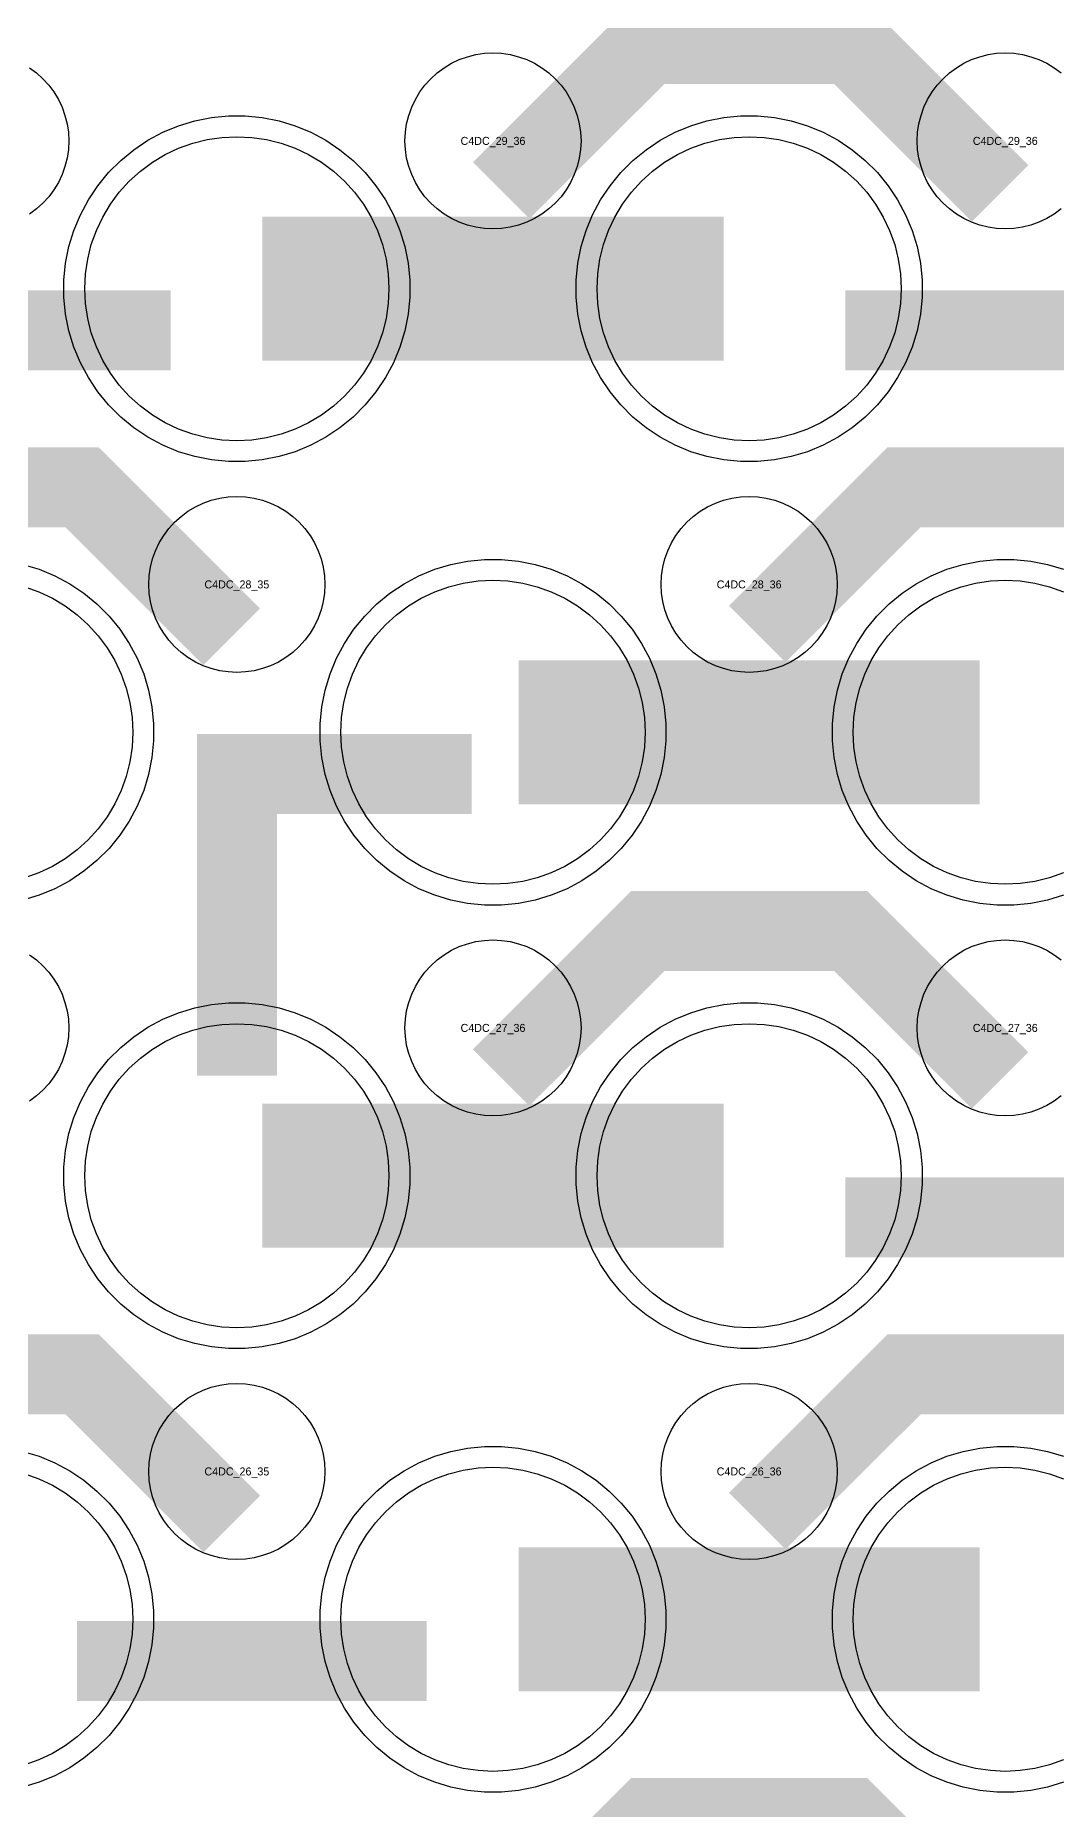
# Model space of a CAD drawing. Extents: x -11880 to 11880, y -14992 to 14992.
# Drawn here: x -623 to -304, y -11296 to -10742 of the extents above; entities that cross this region are included whole.
import ezdxf
from ezdxf.enums import TextEntityAlignment as Align

# ---------------------------------------------------------------- set-up
doc = ezdxf.new("R2010")
doc.units = 0
doc.header["$MEASUREMENT"] = 0
for name, color, linetype in [('GDS_775_DT_237', 138, 'CONTINUOUS'), ('RDL1_FS', 34, 'CONTINUOUS'), ('RDL_BS', 160, 'CONTINUOUS')]:
    doc.layers.add(name, color=color, linetype=linetype)

msp = doc.modelspace()

# ---------------------------------------------------------------- linework, layer by layer
at = {"layer": 'RDL1_FS', "color": 241, "true_color": 0xf7abae}
for points in [[(-560, -10868.714), (-564.657, -10868.485), (-569.268, -10867.801), (-573.791, -10866.669), (-578.181, -10865.097), (-582.395, -10863.105), (-586.395, -10860.707), (-590.14, -10857.929), (-593.594, -10854.799), (-596.724, -10851.345), (-599.502, -10847.6), (-601.9, -10843.6), (-603.892, -10839.386), (-605.464, -10834.996), (-606.596, -10830.473), (-607.28, -10825.862), (-607.509, -10821.205), (-607.28, -10816.548), (-606.596, -10811.937), (-605.464, -10807.414), (-603.892, -10803.024), (-601.9, -10798.81), (-599.502, -10794.81), (-596.724, -10791.065), (-593.594, -10787.611), (-590.14, -10784.481), (-586.395, -10781.703), (-582.395, -10779.305), (-578.181, -10777.313), (-573.791, -10775.741), (-569.268, -10774.609), (-564.657, -10773.925), (-560, -10773.696), (-555.343, -10773.925), (-550.732, -10774.609), (-546.209, -10775.741), (-541.819, -10777.313), (-537.605, -10779.305), (-533.605, -10781.703), (-529.86, -10784.481), (-526.406, -10787.611), (-523.276, -10791.065), (-520.498, -10794.81), (-518.1, -10798.81), (-516.108, -10803.024), (-514.536, -10807.414), (-513.404, -10811.937), (-512.72, -10816.548), (-512.491, -10821.205), (-512.72, -10825.862), (-513.404, -10830.473), (-514.536, -10834.996), (-516.108, -10839.386), (-518.1, -10843.6), (-520.498, -10847.6), (-523.276, -10851.345), (-526.406, -10854.799), (-529.86, -10857.929), (-533.605, -10860.707), (-537.605, -10863.105), (-541.819, -10865.097), (-546.209, -10866.669), (-550.732, -10867.801), (-555.343, -10868.485)], [(-400, -10868.714), (-404.657, -10868.485), (-409.268, -10867.801), (-413.791, -10866.669), (-418.181, -10865.097), (-422.395, -10863.105), (-426.395, -10860.707), (-430.14, -10857.929), (-433.594, -10854.799), (-436.724, -10851.345), (-439.502, -10847.6), (-441.9, -10843.6), (-443.892, -10839.386), (-445.464, -10834.996), (-446.596, -10830.473), (-447.28, -10825.862), (-447.509, -10821.205), (-447.28, -10816.548), (-446.596, -10811.937), (-445.464, -10807.414), (-443.892, -10803.024), (-441.9, -10798.81), (-439.502, -10794.81), (-436.724, -10791.065), (-433.594, -10787.611), (-430.14, -10784.481), (-426.395, -10781.703), (-422.395, -10779.305), (-418.181, -10777.313), (-413.791, -10775.741), (-409.268, -10774.609), (-404.657, -10773.925), (-400, -10773.696), (-395.343, -10773.925), (-390.732, -10774.609), (-386.209, -10775.741), (-381.819, -10777.313), (-377.605, -10779.305), (-373.605, -10781.703), (-369.86, -10784.481), (-366.406, -10787.611), (-363.276, -10791.065), (-360.498, -10794.81), (-358.1, -10798.81), (-356.108, -10803.024), (-354.536, -10807.414), (-353.404, -10811.937), (-352.72, -10816.548), (-352.491, -10821.205), (-352.72, -10825.862), (-353.404, -10830.473), (-354.536, -10834.996), (-356.108, -10839.386), (-358.1, -10843.6), (-360.498, -10847.6), (-363.276, -10851.345), (-366.406, -10854.799), (-369.86, -10857.929), (-373.605, -10860.707), (-377.605, -10863.105), (-381.819, -10865.097), (-386.209, -10866.669), (-390.732, -10867.801), (-395.343, -10868.485)], [(-480, -11284.409), (-484.657, -11284.18), (-489.268, -11283.496), (-493.791, -11282.364), (-498.181, -11280.792), (-502.395, -11278.8), (-506.395, -11276.402), (-510.14, -11273.624), (-513.594, -11270.494), (-516.724, -11267.04), (-519.502, -11263.295), (-521.9, -11259.295), (-523.892, -11255.081), (-525.464, -11250.691), (-526.596, -11246.168), (-527.28, -11241.557), (-527.509, -11236.9), (-527.28, -11232.243), (-526.596, -11227.632), (-525.464, -11223.109), (-523.892, -11218.719), (-521.9, -11214.505), (-519.502, -11210.505), (-516.724, -11206.76), (-513.594, -11203.306), (-510.14, -11200.176), (-506.395, -11197.398), (-502.395, -11195), (-498.181, -11193.008), (-493.791, -11191.436), (-489.268, -11190.304), (-484.657, -11189.62), (-480, -11189.391), (-475.343, -11189.62), (-470.732, -11190.304), (-466.209, -11191.436), (-461.819, -11193.008), (-457.605, -11195), (-453.605, -11197.398), (-449.86, -11200.176), (-446.406, -11203.306), (-443.276, -11206.76), (-440.498, -11210.505), (-438.1, -11214.505), (-436.108, -11218.719), (-434.536, -11223.109), (-433.404, -11227.632), (-432.72, -11232.243), (-432.491, -11236.9), (-432.72, -11241.557), (-433.404, -11246.168), (-434.536, -11250.691), (-436.108, -11255.081), (-438.1, -11259.295), (-440.498, -11263.295), (-443.276, -11267.04), (-446.406, -11270.494), (-449.86, -11273.624), (-453.605, -11276.402), (-457.605, -11278.8), (-461.819, -11280.792), (-466.209, -11282.364), (-470.732, -11283.496), (-475.343, -11284.18)]]:
    msp.add_lwpolyline(points, close=True, dxfattribs=at)
for points in [[(-551.998, -10821.205, 45, 45, 0), (-479.998, -10821.205, 45, 45, 0)], [(-479.998, -10821.205, 45, 45, 0), (-407.998, -10821.205, 45, 45, 0)], [(-471.998, -11236.9, 45, 45, 0), (-399.998, -11236.9, 45, 45, 0)], [(-399.998, -11236.9, 45, 45, 0), (-327.998, -11236.9, 45, 45, 0)]]:
    msp.add_lwpolyline(points, format="xyseb", dxfattribs=at)
at = {"layer": 'RDL1_FS'}
for points in [[(-480, -11007.279), (-484.657, -11007.05), (-489.268, -11006.366), (-493.791, -11005.234), (-498.181, -11003.662), (-502.395, -11001.67), (-506.395, -10999.272), (-510.14, -10996.494), (-513.594, -10993.364), (-516.724, -10989.91), (-519.502, -10986.165), (-521.9, -10982.165), (-523.892, -10977.951), (-525.464, -10973.561), (-526.596, -10969.038), (-527.28, -10964.427), (-527.509, -10959.77), (-527.28, -10955.113), (-526.596, -10950.502), (-525.464, -10945.979), (-523.892, -10941.589), (-521.9, -10937.375), (-519.502, -10933.375), (-516.724, -10929.63), (-513.594, -10926.176), (-510.14, -10923.046), (-506.395, -10920.268), (-502.395, -10917.87), (-498.181, -10915.878), (-493.791, -10914.306), (-489.268, -10913.174), (-484.657, -10912.49), (-480, -10912.261), (-475.343, -10912.49), (-470.732, -10913.174), (-466.209, -10914.306), (-461.819, -10915.878), (-457.605, -10917.87), (-453.605, -10920.268), (-449.86, -10923.046), (-446.406, -10926.176), (-443.276, -10929.63), (-440.498, -10933.375), (-438.1, -10937.375), (-436.108, -10941.589), (-434.536, -10945.979), (-433.404, -10950.502), (-432.72, -10955.113), (-432.491, -10959.77), (-432.72, -10964.427), (-433.404, -10969.038), (-434.536, -10973.561), (-436.108, -10977.951), (-438.1, -10982.165), (-440.498, -10986.165), (-443.276, -10989.91), (-446.406, -10993.364), (-449.86, -10996.494), (-453.605, -10999.272), (-457.605, -11001.67), (-461.819, -11003.662), (-466.209, -11005.234), (-470.732, -11006.366), (-475.343, -11007.05)], [(-560, -11145.844), (-564.657, -11145.615), (-569.268, -11144.931), (-573.791, -11143.799), (-578.181, -11142.227), (-582.395, -11140.235), (-586.395, -11137.837), (-590.14, -11135.059), (-593.594, -11131.929), (-596.724, -11128.475), (-599.502, -11124.73), (-601.9, -11120.73), (-603.892, -11116.516), (-605.464, -11112.126), (-606.596, -11107.603), (-607.28, -11102.992), (-607.509, -11098.335), (-607.28, -11093.678), (-606.596, -11089.067), (-605.464, -11084.544), (-603.892, -11080.154), (-601.9, -11075.94), (-599.502, -11071.94), (-596.724, -11068.195), (-593.594, -11064.741), (-590.14, -11061.611), (-586.395, -11058.833), (-582.395, -11056.435), (-578.181, -11054.443), (-573.791, -11052.871), (-569.268, -11051.739), (-564.657, -11051.055), (-560, -11050.826), (-555.343, -11051.055), (-550.732, -11051.739), (-546.209, -11052.871), (-541.819, -11054.443), (-537.605, -11056.435), (-533.605, -11058.833), (-529.86, -11061.611), (-526.406, -11064.741), (-523.276, -11068.195), (-520.498, -11071.94), (-518.1, -11075.94), (-516.108, -11080.154), (-514.536, -11084.544), (-513.404, -11089.067), (-512.72, -11093.678), (-512.491, -11098.335), (-512.72, -11102.992), (-513.404, -11107.603), (-514.536, -11112.126), (-516.108, -11116.516), (-518.1, -11120.73), (-520.498, -11124.73), (-523.276, -11128.475), (-526.406, -11131.929), (-529.86, -11135.059), (-533.605, -11137.837), (-537.605, -11140.235), (-541.819, -11142.227), (-546.209, -11143.799), (-550.732, -11144.931), (-555.343, -11145.615)], [(-400, -11145.844), (-404.657, -11145.615), (-409.268, -11144.931), (-413.791, -11143.799), (-418.181, -11142.227), (-422.395, -11140.235), (-426.395, -11137.837), (-430.14, -11135.059), (-433.594, -11131.929), (-436.724, -11128.475), (-439.502, -11124.73), (-441.9, -11120.73), (-443.892, -11116.516), (-445.464, -11112.126), (-446.596, -11107.603), (-447.28, -11102.992), (-447.509, -11098.335), (-447.28, -11093.678), (-446.596, -11089.067), (-445.464, -11084.544), (-443.892, -11080.154), (-441.9, -11075.94), (-439.502, -11071.94), (-436.724, -11068.195), (-433.594, -11064.741), (-430.14, -11061.611), (-426.395, -11058.833), (-422.395, -11056.435), (-418.181, -11054.443), (-413.791, -11052.871), (-409.268, -11051.739), (-404.657, -11051.055), (-400, -11050.826), (-395.343, -11051.055), (-390.732, -11051.739), (-386.209, -11052.871), (-381.819, -11054.443), (-377.605, -11056.435), (-373.605, -11058.833), (-369.86, -11061.611), (-366.406, -11064.741), (-363.276, -11068.195), (-360.498, -11071.94), (-358.1, -11075.94), (-356.108, -11080.154), (-354.536, -11084.544), (-353.404, -11089.067), (-352.72, -11093.678), (-352.491, -11098.335), (-352.72, -11102.992), (-353.404, -11107.603), (-354.536, -11112.126), (-356.108, -11116.516), (-358.1, -11120.73), (-360.498, -11124.73), (-363.276, -11128.475), (-366.406, -11131.929), (-369.86, -11135.059), (-373.605, -11137.837), (-377.605, -11140.235), (-381.819, -11142.227), (-386.209, -11143.799), (-390.732, -11144.931), (-395.343, -11145.615)]]:
    msp.add_lwpolyline(points, close=True, dxfattribs=at)
msp.add_lwpolyline([(-301.819, -11003.662), (-306.209, -11005.234), (-310.732, -11006.366), (-315.343, -11007.05), (-320, -11007.279), (-324.657, -11007.05), (-329.268, -11006.366), (-333.791, -11005.234), (-338.181, -11003.662), (-342.395, -11001.67), (-346.395, -10999.272), (-350.14, -10996.494), (-353.594, -10993.364), (-356.724, -10989.91), (-359.502, -10986.165), (-361.9, -10982.165), (-363.892, -10977.951), (-365.464, -10973.561), (-366.596, -10969.038), (-367.28, -10964.427), (-367.509, -10959.77), (-367.28, -10955.113), (-366.596, -10950.502), (-365.464, -10945.979), (-363.892, -10941.589), (-361.9, -10937.375), (-359.502, -10933.375), (-356.724, -10929.63), (-353.594, -10926.176), (-350.14, -10923.046), (-346.395, -10920.268), (-342.395, -10917.87), (-338.181, -10915.878), (-333.791, -10914.306), (-329.268, -10913.174), (-324.657, -10912.49), (-320, -10912.261), (-315.343, -10912.49), (-310.732, -10913.174), (-306.209, -10914.306), (-301.819, -10915.878)], dxfattribs=at)
at = {"layer": 'RDL1_FS', "color": 241, "true_color": 0xf7abae}
for points in [[(-626.209, -10914.306), (-621.819, -10915.878), (-617.605, -10917.87), (-613.605, -10920.268), (-609.86, -10923.046), (-606.406, -10926.176), (-603.276, -10929.63), (-600.498, -10933.375), (-598.1, -10937.375), (-596.108, -10941.589), (-594.536, -10945.979), (-593.404, -10950.502), (-592.72, -10955.113), (-592.491, -10959.77), (-592.72, -10964.427), (-593.404, -10969.038), (-594.536, -10973.561), (-596.108, -10977.951), (-598.1, -10982.165), (-600.498, -10986.165), (-603.276, -10989.91), (-606.406, -10993.364), (-609.86, -10996.494), (-613.605, -10999.272), (-617.605, -11001.67), (-621.819, -11003.662), (-626.209, -11005.234)], [(-301.819, -11280.792), (-306.209, -11282.364), (-310.732, -11283.496), (-315.343, -11284.18), (-320, -11284.409), (-324.657, -11284.18), (-329.268, -11283.496), (-333.791, -11282.364), (-338.181, -11280.792), (-342.395, -11278.8), (-346.395, -11276.402), (-350.14, -11273.624), (-353.594, -11270.494), (-356.724, -11267.04), (-359.502, -11263.295), (-361.9, -11259.295), (-363.892, -11255.081), (-365.464, -11250.691), (-366.596, -11246.168), (-367.28, -11241.557), (-367.509, -11236.9), (-367.28, -11232.243), (-366.596, -11227.632), (-365.464, -11223.109), (-363.892, -11218.719), (-361.9, -11214.505), (-359.502, -11210.505), (-356.724, -11206.76), (-353.594, -11203.306), (-350.14, -11200.176), (-346.395, -11197.398), (-342.395, -11195), (-338.181, -11193.008), (-333.791, -11191.436), (-329.268, -11190.304), (-324.657, -11189.62), (-320, -11189.391), (-315.343, -11189.62), (-310.732, -11190.304), (-306.209, -11191.436), (-301.819, -11193.008)], [(-626.209, -11191.436), (-621.819, -11193.008), (-617.605, -11195), (-613.605, -11197.398), (-609.86, -11200.176), (-606.406, -11203.306), (-603.276, -11206.76), (-600.498, -11210.505), (-598.1, -11214.505), (-596.108, -11218.719), (-594.536, -11223.109), (-593.404, -11227.632), (-592.72, -11232.243), (-592.491, -11236.9), (-592.72, -11241.557), (-593.404, -11246.168), (-594.536, -11250.691), (-596.108, -11255.081), (-598.1, -11259.295), (-600.498, -11263.295), (-603.276, -11267.04), (-606.406, -11270.494), (-609.86, -11273.624), (-613.605, -11276.402), (-617.605, -11278.8), (-621.819, -11280.792), (-626.209, -11282.364)]]:
    msp.add_lwpolyline(points, dxfattribs=at)
at = {"layer": 'RDL1_FS'}
for points in [[(-471.998, -10959.77, 45, 45, 0), (-399.998, -10959.77, 45, 45, 0)], [(-399.998, -10959.77, 45, 45, 0), (-327.998, -10959.77, 45, 45, 0)], [(-551.998, -11098.335, 45, 45, 0), (-479.998, -11098.335, 45, 45, 0)], [(-479.998, -11098.335, 45, 45, 0), (-407.998, -11098.335, 45, 45, 0)]]:
    msp.add_lwpolyline(points, format="xyseb", dxfattribs=at)
at = {"layer": 'RDL_BS'}
for points in [[(-477.438, -10790.519, 25, 25, 0), (-431.623, -10744.704, 25, 25, 0), (-398.07, -10744.704, 25, 25, 0)], [(-321.599, -10791.418, 25, 25, 0), (-368.313, -10744.704, 25, 25, 0), (-398.071, -10744.704, 25, 25, 0)], [(-561.599, -10929.983, 25, 25, 0), (-608.313, -10883.269, 25, 25, 0), (-638.071, -10883.269, 25, 25, 0)], [(-397.438, -10929.084, 25, 25, 0), (-351.623, -10883.269, 25, 25, 0), (-318.07, -10883.269, 25, 25, 0)], [(-241.599, -10929.983, 25, 25, 0), (-288.313, -10883.269, 25, 25, 0), (-318.071, -10883.269, 25, 25, 0)], [(-560, -11067.045, 25, 25, 0), (-560, -10960.268, 25, 25, 0)], [(-572.5, -10972.768, 25, 25, 0), (-486.667, -10972.768, 25, 25, 0)], [(-532.944, -10972.768, 25, 25, 0), (-491.74, -10972.768, 25, 25, 0)], [(-560, -10990.737, 25, 25, 0), (-560, -11036.357, 25, 25, 0)], [(-477.438, -11067.649, 25, 25, 0), (-431.623, -11021.834, 25, 25, 0), (-398.07, -11021.834, 25, 25, 0)], [(-321.599, -11068.548, 25, 25, 0), (-368.313, -11021.834, 25, 25, 0), (-398.071, -11021.834, 25, 25, 0)], [(-369.984, -11111.348, 25, 25, 0), (-260.719, -11111.348, 25, 25, 0)], [(-561.599, -11207.113, 25, 25, 0), (-608.313, -11160.399, 25, 25, 0), (-638.071, -11160.399, 25, 25, 0)], [(-397.438, -11206.214, 25, 25, 0), (-351.623, -11160.399, 25, 25, 0), (-318.07, -11160.399, 25, 25, 0)], [(-241.599, -11207.113, 25, 25, 0), (-288.313, -11160.399, 25, 25, 0), (-318.071, -11160.399, 25, 25, 0)], [(-477.438, -11344.774, 25, 25, 0), (-431.623, -11298.959, 25, 25, 0), (-398.07, -11298.959, 25, 25, 0)], [(-321.599, -11345.673, 25, 25, 0), (-368.313, -11298.959, 25, 25, 0), (-398.071, -11298.959, 25, 25, 0)]]:
    msp.add_lwpolyline(points, format="xyseb", dxfattribs=at)
for points in [[(-624.72, -10752.16), (-622.557, -10753.763), (-620.558, -10755.575), (-618.746, -10757.574), (-617.143, -10759.737), (-615.75, -10762.061), (-614.598, -10764.498), (-613.691, -10767.033), (-613.034, -10769.652), (-612.638, -10772.324), (-612.506, -10775.017), (-612.638, -10777.71), (-613.034, -10780.382), (-613.691, -10783.001), (-614.598, -10785.536), (-615.75, -10787.973), (-617.143, -10790.297), (-618.746, -10792.46), (-620.558, -10794.459), (-622.557, -10796.271), (-624.72, -10797.874)], [(-302.557, -10796.271), (-304.72, -10797.874), (-307.044, -10799.267), (-309.481, -10800.419), (-312.016, -10801.326), (-314.635, -10801.983), (-317.307, -10802.379), (-320, -10802.511), (-322.693, -10802.379), (-325.365, -10801.983), (-327.984, -10801.326), (-330.519, -10800.419), (-332.956, -10799.267), (-335.28, -10797.874), (-337.443, -10796.271), (-339.442, -10794.459), (-341.254, -10792.46), (-342.857, -10790.297), (-344.25, -10787.973), (-345.402, -10785.536), (-346.309, -10783.001), (-346.966, -10780.382), (-347.362, -10777.71), (-347.494, -10775.017), (-347.362, -10772.324), (-346.966, -10769.652), (-346.309, -10767.033), (-345.402, -10764.498), (-344.25, -10762.061), (-342.857, -10759.737), (-341.254, -10757.574), (-339.442, -10755.575), (-337.443, -10753.763), (-335.28, -10752.16), (-332.956, -10750.767), (-330.519, -10749.615), (-327.984, -10748.708), (-325.365, -10748.051), (-322.693, -10747.655), (-320, -10747.523), (-317.307, -10747.655), (-314.635, -10748.051), (-312.016, -10748.708), (-309.481, -10749.615), (-307.044, -10750.767), (-304.72, -10752.16), (-302.557, -10753.763)], [(-301.795, -11010.676), (-306.835, -11012.207), (-312.062, -11013.253), (-317.356, -11013.77), (-322.644, -11013.77), (-327.938, -11013.253), (-333.165, -11012.207), (-338.205, -11010.676), (-343.115, -11008.645), (-347.777, -11006.153), (-352.191, -11003.206), (-356.292, -10999.844), (-360.074, -10996.062), (-363.436, -10991.961), (-366.383, -10987.547), (-368.875, -10982.885), (-370.906, -10977.975), (-372.437, -10972.935), (-373.483, -10967.708), (-374, -10962.414), (-374, -10957.126), (-373.483, -10951.832), (-372.437, -10946.605), (-370.906, -10941.565), (-368.875, -10936.655), (-366.383, -10931.993), (-363.436, -10927.579), (-360.074, -10923.478), (-356.292, -10919.696), (-352.191, -10916.334), (-347.777, -10913.387), (-343.115, -10910.895), (-338.205, -10908.864), (-333.165, -10907.333), (-327.938, -10906.287), (-322.644, -10905.77), (-317.356, -10905.77), (-312.062, -10906.287), (-306.835, -10907.333), (-301.795, -10908.864)], [(-624.72, -11029.29), (-622.557, -11030.893), (-620.558, -11032.705), (-618.746, -11034.704), (-617.143, -11036.867), (-615.75, -11039.191), (-614.598, -11041.628), (-613.691, -11044.163), (-613.034, -11046.782), (-612.638, -11049.454), (-612.506, -11052.147), (-612.638, -11054.84), (-613.034, -11057.512), (-613.691, -11060.131), (-614.598, -11062.666), (-615.75, -11065.103), (-617.143, -11067.427), (-618.746, -11069.59), (-620.558, -11071.589), (-622.557, -11073.401), (-624.72, -11075.004)], [(-302.557, -11073.401), (-304.72, -11075.004), (-307.044, -11076.397), (-309.481, -11077.549), (-312.016, -11078.456), (-314.635, -11079.113), (-317.307, -11079.509), (-320, -11079.641), (-322.693, -11079.509), (-325.365, -11079.113), (-327.984, -11078.456), (-330.519, -11077.549), (-332.956, -11076.397), (-335.28, -11075.004), (-337.443, -11073.401), (-339.442, -11071.589), (-341.254, -11069.59), (-342.857, -11067.427), (-344.25, -11065.103), (-345.402, -11062.666), (-346.309, -11060.131), (-346.966, -11057.512), (-347.362, -11054.84), (-347.494, -11052.147), (-347.362, -11049.454), (-346.966, -11046.782), (-346.309, -11044.163), (-345.402, -11041.628), (-344.25, -11039.191), (-342.857, -11036.867), (-341.254, -11034.704), (-339.442, -11032.705), (-337.443, -11030.893), (-335.28, -11029.29), (-332.956, -11027.897), (-330.519, -11026.745), (-327.984, -11025.838), (-325.365, -11025.181), (-322.693, -11024.785), (-320, -11024.653), (-317.307, -11024.785), (-314.635, -11025.181), (-312.016, -11025.838), (-309.481, -11026.745), (-307.044, -11027.897), (-304.72, -11029.29), (-302.557, -11030.893)]]:
    msp.add_lwpolyline(points, dxfattribs=at)
for points in [[(-480, -10802.511), (-482.693, -10802.379), (-485.365, -10801.983), (-487.984, -10801.326), (-490.519, -10800.419), (-492.956, -10799.267), (-495.28, -10797.874), (-497.443, -10796.271), (-499.442, -10794.459), (-501.254, -10792.46), (-502.857, -10790.297), (-504.25, -10787.973), (-505.402, -10785.536), (-506.309, -10783.001), (-506.966, -10780.382), (-507.362, -10777.71), (-507.494, -10775.017), (-507.362, -10772.324), (-506.966, -10769.652), (-506.309, -10767.033), (-505.402, -10764.498), (-504.25, -10762.061), (-502.857, -10759.737), (-501.254, -10757.574), (-499.442, -10755.575), (-497.443, -10753.763), (-495.28, -10752.16), (-492.956, -10750.767), (-490.519, -10749.615), (-487.984, -10748.708), (-485.365, -10748.051), (-482.693, -10747.655), (-480, -10747.523), (-477.307, -10747.655), (-474.635, -10748.051), (-472.016, -10748.708), (-469.481, -10749.615), (-467.044, -10750.767), (-464.72, -10752.16), (-462.557, -10753.763), (-460.558, -10755.575), (-458.746, -10757.574), (-457.143, -10759.737), (-455.75, -10762.061), (-454.598, -10764.498), (-453.691, -10767.033), (-453.034, -10769.652), (-452.638, -10772.324), (-452.506, -10775.017), (-452.638, -10777.71), (-453.034, -10780.382), (-453.691, -10783.001), (-454.598, -10785.536), (-455.75, -10787.973), (-457.143, -10790.297), (-458.746, -10792.46), (-460.558, -10794.459), (-462.557, -10796.271), (-464.72, -10797.874), (-467.044, -10799.267), (-469.481, -10800.419), (-472.016, -10801.326), (-474.635, -10801.983), (-477.307, -10802.379)], [(-560, -10941.076), (-562.693, -10940.944), (-565.365, -10940.548), (-567.984, -10939.891), (-570.519, -10938.984), (-572.956, -10937.832), (-575.28, -10936.439), (-577.443, -10934.836), (-579.442, -10933.024), (-581.254, -10931.025), (-582.857, -10928.862), (-584.25, -10926.538), (-585.402, -10924.101), (-586.309, -10921.566), (-586.966, -10918.947), (-587.362, -10916.275), (-587.494, -10913.582), (-587.362, -10910.889), (-586.966, -10908.217), (-586.309, -10905.598), (-585.402, -10903.063), (-584.25, -10900.626), (-582.857, -10898.302), (-581.254, -10896.139), (-579.442, -10894.14), (-577.443, -10892.328), (-575.28, -10890.725), (-572.956, -10889.332), (-570.519, -10888.18), (-567.984, -10887.273), (-565.365, -10886.616), (-562.693, -10886.22), (-560, -10886.088), (-557.307, -10886.22), (-554.635, -10886.616), (-552.016, -10887.273), (-549.481, -10888.18), (-547.044, -10889.332), (-544.72, -10890.725), (-542.557, -10892.328), (-540.558, -10894.14), (-538.746, -10896.139), (-537.143, -10898.302), (-535.75, -10900.626), (-534.598, -10903.063), (-533.691, -10905.598), (-533.034, -10908.217), (-532.638, -10910.889), (-532.506, -10913.582), (-532.638, -10916.275), (-533.034, -10918.947), (-533.691, -10921.566), (-534.598, -10924.101), (-535.75, -10926.538), (-537.143, -10928.862), (-538.746, -10931.025), (-540.558, -10933.024), (-542.557, -10934.836), (-544.72, -10936.439), (-547.044, -10937.832), (-549.481, -10938.984), (-552.016, -10939.891), (-554.635, -10940.548), (-557.307, -10940.944)], [(-400, -10941.076), (-402.693, -10940.944), (-405.365, -10940.548), (-407.984, -10939.891), (-410.519, -10938.984), (-412.956, -10937.832), (-415.28, -10936.439), (-417.443, -10934.836), (-419.442, -10933.024), (-421.254, -10931.025), (-422.857, -10928.862), (-424.25, -10926.538), (-425.402, -10924.101), (-426.309, -10921.566), (-426.966, -10918.947), (-427.362, -10916.275), (-427.494, -10913.582), (-427.362, -10910.889), (-426.966, -10908.217), (-426.309, -10905.598), (-425.402, -10903.063), (-424.25, -10900.626), (-422.857, -10898.302), (-421.254, -10896.139), (-419.442, -10894.14), (-417.443, -10892.328), (-415.28, -10890.725), (-412.956, -10889.332), (-410.519, -10888.18), (-407.984, -10887.273), (-405.365, -10886.616), (-402.693, -10886.22), (-400, -10886.088), (-397.307, -10886.22), (-394.635, -10886.616), (-392.016, -10887.273), (-389.481, -10888.18), (-387.044, -10889.332), (-384.72, -10890.725), (-382.557, -10892.328), (-380.558, -10894.14), (-378.746, -10896.139), (-377.143, -10898.302), (-375.75, -10900.626), (-374.598, -10903.063), (-373.691, -10905.598), (-373.034, -10908.217), (-372.638, -10910.889), (-372.506, -10913.582), (-372.638, -10916.275), (-373.034, -10918.947), (-373.691, -10921.566), (-374.598, -10924.101), (-375.75, -10926.538), (-377.143, -10928.862), (-378.746, -10931.025), (-380.558, -10933.024), (-382.557, -10934.836), (-384.72, -10936.439), (-387.044, -10937.832), (-389.481, -10938.984), (-392.016, -10939.891), (-394.635, -10940.548), (-397.307, -10940.944)], [(-482.644, -11013.77), (-487.938, -11013.253), (-493.165, -11012.207), (-498.205, -11010.676), (-503.115, -11008.645), (-507.777, -11006.153), (-512.191, -11003.206), (-516.292, -10999.844), (-520.074, -10996.062), (-523.436, -10991.961), (-526.383, -10987.547), (-528.875, -10982.885), (-530.906, -10977.975), (-532.437, -10972.935), (-533.483, -10967.708), (-534, -10962.414), (-534, -10957.126), (-533.483, -10951.832), (-532.437, -10946.605), (-530.906, -10941.565), (-528.875, -10936.655), (-526.383, -10931.993), (-523.436, -10927.579), (-520.074, -10923.478), (-516.292, -10919.696), (-512.191, -10916.334), (-507.777, -10913.387), (-503.115, -10910.895), (-498.205, -10908.864), (-493.165, -10907.333), (-487.938, -10906.287), (-482.644, -10905.77), (-477.356, -10905.77), (-472.062, -10906.287), (-466.835, -10907.333), (-461.795, -10908.864), (-456.885, -10910.895), (-452.223, -10913.387), (-447.809, -10916.334), (-443.708, -10919.696), (-439.926, -10923.478), (-436.564, -10927.579), (-433.617, -10931.993), (-431.125, -10936.655), (-429.094, -10941.565), (-427.563, -10946.605), (-426.517, -10951.832), (-426, -10957.126), (-426, -10962.414), (-426.517, -10967.708), (-427.563, -10972.935), (-429.094, -10977.975), (-431.125, -10982.885), (-433.617, -10987.547), (-436.564, -10991.961), (-439.926, -10996.062), (-443.708, -10999.844), (-447.809, -11003.206), (-452.223, -11006.153), (-456.885, -11008.645), (-461.795, -11010.676), (-466.835, -11012.207), (-472.062, -11013.253), (-477.356, -11013.77)], [(-480, -11079.641), (-482.693, -11079.509), (-485.365, -11079.113), (-487.984, -11078.456), (-490.519, -11077.549), (-492.956, -11076.397), (-495.28, -11075.004), (-497.443, -11073.401), (-499.442, -11071.589), (-501.254, -11069.59), (-502.857, -11067.427), (-504.25, -11065.103), (-505.402, -11062.666), (-506.309, -11060.131), (-506.966, -11057.512), (-507.362, -11054.84), (-507.494, -11052.147), (-507.362, -11049.454), (-506.966, -11046.782), (-506.309, -11044.163), (-505.402, -11041.628), (-504.25, -11039.191), (-502.857, -11036.867), (-501.254, -11034.704), (-499.442, -11032.705), (-497.443, -11030.893), (-495.28, -11029.29), (-492.956, -11027.897), (-490.519, -11026.745), (-487.984, -11025.838), (-485.365, -11025.181), (-482.693, -11024.785), (-480, -11024.653), (-477.307, -11024.785), (-474.635, -11025.181), (-472.016, -11025.838), (-469.481, -11026.745), (-467.044, -11027.897), (-464.72, -11029.29), (-462.557, -11030.893), (-460.558, -11032.705), (-458.746, -11034.704), (-457.143, -11036.867), (-455.75, -11039.191), (-454.598, -11041.628), (-453.691, -11044.163), (-453.034, -11046.782), (-452.638, -11049.454), (-452.506, -11052.147), (-452.638, -11054.84), (-453.034, -11057.512), (-453.691, -11060.131), (-454.598, -11062.666), (-455.75, -11065.103), (-457.143, -11067.427), (-458.746, -11069.59), (-460.558, -11071.589), (-462.557, -11073.401), (-464.72, -11075.004), (-467.044, -11076.397), (-469.481, -11077.549), (-472.016, -11078.456), (-474.635, -11079.113), (-477.307, -11079.509)], [(-562.644, -11152.335), (-567.938, -11151.818), (-573.165, -11150.772), (-578.205, -11149.241), (-583.115, -11147.21), (-587.777, -11144.718), (-592.191, -11141.771), (-596.292, -11138.409), (-600.074, -11134.627), (-603.436, -11130.526), (-606.383, -11126.112), (-608.875, -11121.45), (-610.906, -11116.54), (-612.437, -11111.5), (-613.483, -11106.273), (-614, -11100.979), (-614, -11095.691), (-613.483, -11090.397), (-612.437, -11085.17), (-610.906, -11080.13), (-608.875, -11075.22), (-606.383, -11070.558), (-603.436, -11066.144), (-600.074, -11062.043), (-596.292, -11058.261), (-592.191, -11054.899), (-587.777, -11051.952), (-583.115, -11049.46), (-578.205, -11047.429), (-573.165, -11045.898), (-567.938, -11044.852), (-562.644, -11044.335), (-557.356, -11044.335), (-552.062, -11044.852), (-546.835, -11045.898), (-541.795, -11047.429), (-536.885, -11049.46), (-532.223, -11051.952), (-527.809, -11054.899), (-523.708, -11058.261), (-519.926, -11062.043), (-516.564, -11066.144), (-513.617, -11070.558), (-511.125, -11075.22), (-509.094, -11080.13), (-507.563, -11085.17), (-506.517, -11090.397), (-506, -11095.691), (-506, -11100.979), (-506.517, -11106.273), (-507.563, -11111.5), (-509.094, -11116.54), (-511.125, -11121.45), (-513.617, -11126.112), (-516.564, -11130.526), (-519.926, -11134.627), (-523.708, -11138.409), (-527.809, -11141.771), (-532.223, -11144.718), (-536.885, -11147.21), (-541.795, -11149.241), (-546.835, -11150.772), (-552.062, -11151.818), (-557.356, -11152.335)], [(-402.644, -11152.335), (-407.938, -11151.818), (-413.165, -11150.772), (-418.205, -11149.241), (-423.115, -11147.21), (-427.777, -11144.718), (-432.191, -11141.771), (-436.292, -11138.409), (-440.074, -11134.627), (-443.436, -11130.526), (-446.383, -11126.112), (-448.875, -11121.45), (-450.906, -11116.54), (-452.437, -11111.5), (-453.483, -11106.273), (-454, -11100.979), (-454, -11095.691), (-453.483, -11090.397), (-452.437, -11085.17), (-450.906, -11080.13), (-448.875, -11075.22), (-446.383, -11070.558), (-443.436, -11066.144), (-440.074, -11062.043), (-436.292, -11058.261), (-432.191, -11054.899), (-427.777, -11051.952), (-423.115, -11049.46), (-418.205, -11047.429), (-413.165, -11045.898), (-407.938, -11044.852), (-402.644, -11044.335), (-397.356, -11044.335), (-392.062, -11044.852), (-386.835, -11045.898), (-381.795, -11047.429), (-376.885, -11049.46), (-372.223, -11051.952), (-367.809, -11054.899), (-363.708, -11058.261), (-359.926, -11062.043), (-356.564, -11066.144), (-353.617, -11070.558), (-351.125, -11075.22), (-349.094, -11080.13), (-347.563, -11085.17), (-346.517, -11090.397), (-346, -11095.691), (-346, -11100.979), (-346.517, -11106.273), (-347.563, -11111.5), (-349.094, -11116.54), (-351.125, -11121.45), (-353.617, -11126.112), (-356.564, -11130.526), (-359.926, -11134.627), (-363.708, -11138.409), (-367.809, -11141.771), (-372.223, -11144.718), (-376.885, -11147.21), (-381.795, -11149.241), (-386.835, -11150.772), (-392.062, -11151.818), (-397.356, -11152.335)], [(-560, -11218.206), (-562.693, -11218.074), (-565.365, -11217.678), (-567.984, -11217.021), (-570.519, -11216.114), (-572.956, -11214.962), (-575.28, -11213.569), (-577.443, -11211.966), (-579.442, -11210.154), (-581.254, -11208.155), (-582.857, -11205.992), (-584.25, -11203.668), (-585.402, -11201.231), (-586.309, -11198.696), (-586.966, -11196.077), (-587.362, -11193.405), (-587.494, -11190.712), (-587.362, -11188.019), (-586.966, -11185.347), (-586.309, -11182.728), (-585.402, -11180.193), (-584.25, -11177.756), (-582.857, -11175.432), (-581.254, -11173.269), (-579.442, -11171.27), (-577.443, -11169.458), (-575.28, -11167.855), (-572.956, -11166.462), (-570.519, -11165.31), (-567.984, -11164.403), (-565.365, -11163.746), (-562.693, -11163.35), (-560, -11163.218), (-557.307, -11163.35), (-554.635, -11163.746), (-552.016, -11164.403), (-549.481, -11165.31), (-547.044, -11166.462), (-544.72, -11167.855), (-542.557, -11169.458), (-540.558, -11171.27), (-538.746, -11173.269), (-537.143, -11175.432), (-535.75, -11177.756), (-534.598, -11180.193), (-533.691, -11182.728), (-533.034, -11185.347), (-532.638, -11188.019), (-532.506, -11190.712), (-532.638, -11193.405), (-533.034, -11196.077), (-533.691, -11198.696), (-534.598, -11201.231), (-535.75, -11203.668), (-537.143, -11205.992), (-538.746, -11208.155), (-540.558, -11210.154), (-542.557, -11211.966), (-544.72, -11213.569), (-547.044, -11214.962), (-549.481, -11216.114), (-552.016, -11217.021), (-554.635, -11217.678), (-557.307, -11218.074)], [(-400, -11218.206), (-402.693, -11218.074), (-405.365, -11217.678), (-407.984, -11217.021), (-410.519, -11216.114), (-412.956, -11214.962), (-415.28, -11213.569), (-417.443, -11211.966), (-419.442, -11210.154), (-421.254, -11208.155), (-422.857, -11205.992), (-424.25, -11203.668), (-425.402, -11201.231), (-426.309, -11198.696), (-426.966, -11196.077), (-427.362, -11193.405), (-427.494, -11190.712), (-427.362, -11188.019), (-426.966, -11185.347), (-426.309, -11182.728), (-425.402, -11180.193), (-424.25, -11177.756), (-422.857, -11175.432), (-421.254, -11173.269), (-419.442, -11171.27), (-417.443, -11169.458), (-415.28, -11167.855), (-412.956, -11166.462), (-410.519, -11165.31), (-407.984, -11164.403), (-405.365, -11163.746), (-402.693, -11163.35), (-400, -11163.218), (-397.307, -11163.35), (-394.635, -11163.746), (-392.016, -11164.403), (-389.481, -11165.31), (-387.044, -11166.462), (-384.72, -11167.855), (-382.557, -11169.458), (-380.558, -11171.27), (-378.746, -11173.269), (-377.143, -11175.432), (-375.75, -11177.756), (-374.598, -11180.193), (-373.691, -11182.728), (-373.034, -11185.347), (-372.638, -11188.019), (-372.506, -11190.712), (-372.638, -11193.405), (-373.034, -11196.077), (-373.691, -11198.696), (-374.598, -11201.231), (-375.75, -11203.668), (-377.143, -11205.992), (-378.746, -11208.155), (-380.558, -11210.154), (-382.557, -11211.966), (-384.72, -11213.569), (-387.044, -11214.962), (-389.481, -11216.114), (-392.016, -11217.021), (-394.635, -11217.678), (-397.307, -11218.074)]]:
    msp.add_lwpolyline(points, close=True, dxfattribs=at)
at = {"layer": 'RDL_BS', "color": 241, "true_color": 0xf7abae}
for points in [[(-562.644, -10875.205), (-567.938, -10874.688), (-573.165, -10873.642), (-578.205, -10872.111), (-583.115, -10870.08), (-587.777, -10867.588), (-592.191, -10864.641), (-596.292, -10861.279), (-600.074, -10857.497), (-603.436, -10853.396), (-606.383, -10848.982), (-608.875, -10844.32), (-610.906, -10839.41), (-612.437, -10834.37), (-613.483, -10829.143), (-614, -10823.849), (-614, -10818.561), (-613.483, -10813.267), (-612.437, -10808.04), (-610.906, -10803), (-608.875, -10798.09), (-606.383, -10793.428), (-603.436, -10789.014), (-600.074, -10784.913), (-596.292, -10781.131), (-592.191, -10777.769), (-587.777, -10774.822), (-583.115, -10772.33), (-578.205, -10770.299), (-573.165, -10768.768), (-567.938, -10767.722), (-562.644, -10767.205), (-557.356, -10767.205), (-552.062, -10767.722), (-546.835, -10768.768), (-541.795, -10770.299), (-536.885, -10772.33), (-532.223, -10774.822), (-527.809, -10777.769), (-523.708, -10781.131), (-519.926, -10784.913), (-516.564, -10789.014), (-513.617, -10793.428), (-511.125, -10798.09), (-509.094, -10803), (-507.563, -10808.04), (-506.517, -10813.267), (-506, -10818.561), (-506, -10823.849), (-506.517, -10829.143), (-507.563, -10834.37), (-509.094, -10839.41), (-511.125, -10844.32), (-513.617, -10848.982), (-516.564, -10853.396), (-519.926, -10857.497), (-523.708, -10861.279), (-527.809, -10864.641), (-532.223, -10867.588), (-536.885, -10870.08), (-541.795, -10872.111), (-546.835, -10873.642), (-552.062, -10874.688), (-557.356, -10875.205)], [(-402.644, -10875.205), (-407.938, -10874.688), (-413.165, -10873.642), (-418.205, -10872.111), (-423.115, -10870.08), (-427.777, -10867.588), (-432.191, -10864.641), (-436.292, -10861.279), (-440.074, -10857.497), (-443.436, -10853.396), (-446.383, -10848.982), (-448.875, -10844.32), (-450.906, -10839.41), (-452.437, -10834.37), (-453.483, -10829.143), (-454, -10823.849), (-454, -10818.561), (-453.483, -10813.267), (-452.437, -10808.04), (-450.906, -10803), (-448.875, -10798.09), (-446.383, -10793.428), (-443.436, -10789.014), (-440.074, -10784.913), (-436.292, -10781.131), (-432.191, -10777.769), (-427.777, -10774.822), (-423.115, -10772.33), (-418.205, -10770.299), (-413.165, -10768.768), (-407.938, -10767.722), (-402.644, -10767.205), (-397.356, -10767.205), (-392.062, -10767.722), (-386.835, -10768.768), (-381.795, -10770.299), (-376.885, -10772.33), (-372.223, -10774.822), (-367.809, -10777.769), (-363.708, -10781.131), (-359.926, -10784.913), (-356.564, -10789.014), (-353.617, -10793.428), (-351.125, -10798.09), (-349.094, -10803), (-347.563, -10808.04), (-346.517, -10813.267), (-346, -10818.561), (-346, -10823.849), (-346.517, -10829.143), (-347.563, -10834.37), (-349.094, -10839.41), (-351.125, -10844.32), (-353.617, -10848.982), (-356.564, -10853.396), (-359.926, -10857.497), (-363.708, -10861.279), (-367.809, -10864.641), (-372.223, -10867.588), (-376.885, -10870.08), (-381.795, -10872.111), (-386.835, -10873.642), (-392.062, -10874.688), (-397.356, -10875.205)], [(-482.644, -11290.9), (-487.938, -11290.383), (-493.165, -11289.337), (-498.205, -11287.806), (-503.115, -11285.775), (-507.777, -11283.283), (-512.191, -11280.336), (-516.292, -11276.974), (-520.074, -11273.192), (-523.436, -11269.091), (-526.383, -11264.677), (-528.875, -11260.015), (-530.906, -11255.105), (-532.437, -11250.065), (-533.483, -11244.838), (-534, -11239.544), (-534, -11234.256), (-533.483, -11228.962), (-532.437, -11223.735), (-530.906, -11218.695), (-528.875, -11213.785), (-526.383, -11209.123), (-523.436, -11204.709), (-520.074, -11200.608), (-516.292, -11196.826), (-512.191, -11193.464), (-507.777, -11190.517), (-503.115, -11188.025), (-498.205, -11185.994), (-493.165, -11184.463), (-487.938, -11183.417), (-482.644, -11182.9), (-477.356, -11182.9), (-472.062, -11183.417), (-466.835, -11184.463), (-461.795, -11185.994), (-456.885, -11188.025), (-452.223, -11190.517), (-447.809, -11193.464), (-443.708, -11196.826), (-439.926, -11200.608), (-436.564, -11204.709), (-433.617, -11209.123), (-431.125, -11213.785), (-429.094, -11218.695), (-427.563, -11223.735), (-426.517, -11228.962), (-426, -11234.256), (-426, -11239.544), (-426.517, -11244.838), (-427.563, -11250.065), (-429.094, -11255.105), (-431.125, -11260.015), (-433.617, -11264.677), (-436.564, -11269.091), (-439.926, -11273.192), (-443.708, -11276.974), (-447.809, -11280.336), (-452.223, -11283.283), (-456.885, -11285.775), (-461.795, -11287.806), (-466.835, -11289.337), (-472.062, -11290.383), (-477.356, -11290.9)]]:
    msp.add_lwpolyline(points, close=True, dxfattribs=at)
for points in [[(-689.984, -10834.218, 25, 25, 0), (-580.719, -10834.218, 25, 25, 0)], [(-369.984, -10834.218, 25, 25, 0), (-260.719, -10834.218, 25, 25, 0)], [(-609.984, -11249.913, 25, 25, 0), (-500.719, -11249.913, 25, 25, 0)]]:
    msp.add_lwpolyline(points, format="xyseb", dxfattribs=at)
for points in [[(-626.835, -10907.333), (-621.795, -10908.864), (-616.885, -10910.895), (-612.223, -10913.387), (-607.809, -10916.334), (-603.708, -10919.696), (-599.926, -10923.478), (-596.564, -10927.579), (-593.617, -10931.993), (-591.125, -10936.655), (-589.094, -10941.565), (-587.563, -10946.605), (-586.517, -10951.832), (-586, -10957.126), (-586, -10962.414), (-586.517, -10967.708), (-587.563, -10972.935), (-589.094, -10977.975), (-591.125, -10982.885), (-593.617, -10987.547), (-596.564, -10991.961), (-599.926, -10996.062), (-603.708, -10999.844), (-607.809, -11003.206), (-612.223, -11006.153), (-616.885, -11008.645), (-621.795, -11010.676), (-626.835, -11012.207)], [(-626.835, -11184.463), (-621.795, -11185.994), (-616.885, -11188.025), (-612.223, -11190.517), (-607.809, -11193.464), (-603.708, -11196.826), (-599.926, -11200.608), (-596.564, -11204.709), (-593.617, -11209.123), (-591.125, -11213.785), (-589.094, -11218.695), (-587.563, -11223.735), (-586.517, -11228.962), (-586, -11234.256), (-586, -11239.544), (-586.517, -11244.838), (-587.563, -11250.065), (-589.094, -11255.105), (-591.125, -11260.015), (-593.617, -11264.677), (-596.564, -11269.091), (-599.926, -11273.192), (-603.708, -11276.974), (-607.809, -11280.336), (-612.223, -11283.283), (-616.885, -11285.775), (-621.795, -11287.806), (-626.835, -11289.337)], [(-301.795, -11287.806), (-306.835, -11289.337), (-312.062, -11290.383), (-317.356, -11290.9), (-322.644, -11290.9), (-327.938, -11290.383), (-333.165, -11289.337), (-338.205, -11287.806), (-343.115, -11285.775), (-347.777, -11283.283), (-352.191, -11280.336), (-356.292, -11276.974), (-360.074, -11273.192), (-363.436, -11269.091), (-366.383, -11264.677), (-368.875, -11260.015), (-370.906, -11255.105), (-372.437, -11250.065), (-373.483, -11244.838), (-374, -11239.544), (-374, -11234.256), (-373.483, -11228.962), (-372.437, -11223.735), (-370.906, -11218.695), (-368.875, -11213.785), (-366.383, -11209.123), (-363.436, -11204.709), (-360.074, -11200.608), (-356.292, -11196.826), (-352.191, -11193.464), (-347.777, -11190.517), (-343.115, -11188.025), (-338.205, -11185.994), (-333.165, -11184.463), (-327.938, -11183.417), (-322.644, -11182.9), (-317.356, -11182.9), (-312.062, -11183.417), (-306.835, -11184.463), (-301.795, -11185.994)]]:
    msp.add_lwpolyline(points, dxfattribs=at)

# ---------------------------------------------------------------- texts
at = {"layer": 'GDS_775_DT_237'}
for s, p in [('C4DC_29_36', (-480, -10775.017)), ('C4DC_29_36', (-480, -10775.017)), ('C4DC_29_36', (-320, -10775.017)), ('C4DC_29_36', (-320, -10775.017)), ('C4DC_28_35', (-560, -10913.582)), ('C4DC_28_35', (-560, -10913.582)), ('C4DC_28_36', (-400, -10913.582)), ('C4DC_28_36', (-400, -10913.582)), ('C4DC_27_36', (-480, -11052.147)), ('C4DC_27_36', (-480, -11052.147)), ('C4DC_27_36', (-320, -11052.147)), ('C4DC_27_36', (-320, -11052.147)), ('C4DC_26_35', (-560, -11190.712)), ('C4DC_26_35', (-560, -11190.712)), ('C4DC_26_36', (-400, -11190.712)), ('C4DC_26_36', (-400, -11190.712))]:
    msp.add_text(s, height=2.5, dxfattribs=at).set_placement(p, align=Align.MIDDLE_CENTER)

doc.saveas('drawing.dxf')
